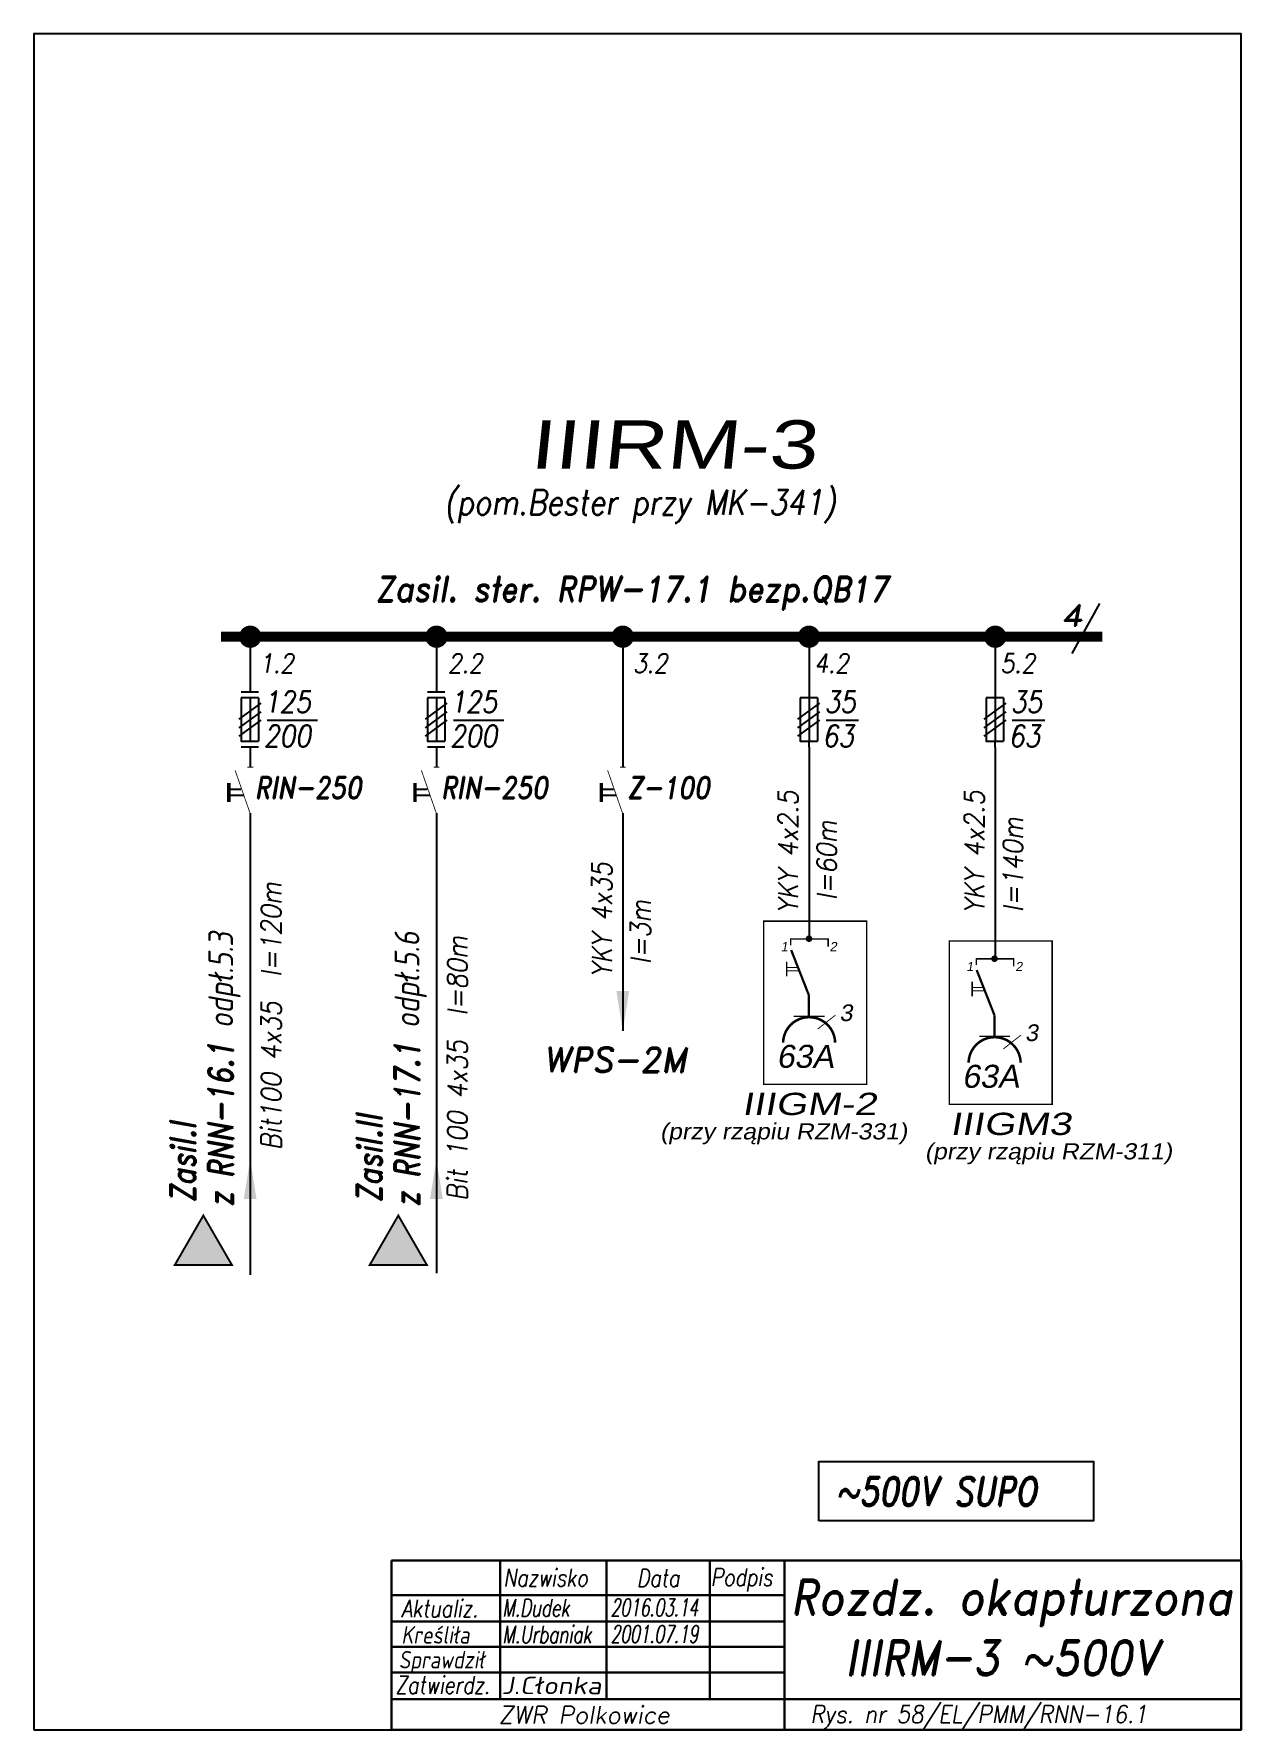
# Model space of a CAD drawing. Extents: x 0 to 210, y 0 to 295.
import ezdxf
from ezdxf.enums import TextEntityAlignment as Align

# ---------------------------------------------------------------- set-up
doc = ezdxf.new("R2010")
doc.units = 0
doc.header["$MEASUREMENT"] = 0
doc.linetypes.add('DASHED2', pattern=[9.525, 6.35, -3.175])
doc.layers.get('0').update_dxf_attribs({"linetype": 'CONTINUOUS'})
for name, color, linetype in [('KRESKOWA2', 7, 'DASHED2'), ('LINIE', 4, 'CONTINUOUS'), ('pole 1', 2, 'CONTINUOUS'), ('pole12', 7, 'CONTINUOUS'), ('rysunek', 2, 'CONTINUOUS'), ('Warstwa1', 2, 'CONTINUOUS')]:
    doc.layers.add(name, color=color, linetype=linetype)
doc.styles.add('ROMAND', font='romand', dxfattribs={"width": 0.8, "oblique": 10, "height": 4})
doc.styles.add('ROMANS', font='romans', dxfattribs={"width": 0.8, "oblique": 10, "height": 3})
doc.styles.add('SANSSERIF', font='sas_____.pfb', dxfattribs={"width": 1.1, "oblique": 10, "height": 12})
doc.styles.add('styl1', font='arial.ttf', dxfattribs={"width": 0.8, "oblique": 10, "height": 2.8})

msp = doc.modelspace()

# ---------------------------------------------------------------- linework, layer by layer
at = {"color": 7}
for p, q in [((180.64, 187.23), (185.4, 195.94)), ((37.64, 190.15), (37.64, 180.53)), ((70.04, 190.15), (70.04, 180.53)), ((102.44, 190.15), (102.44, 180.53)), ((134.84, 190.15), (134.84, 180.53)), ((167.24, 190.15), (167.24, 180.53)), ((102.44, 180.53), (102.44, 170.91)), ((134.84, 180.53), (134.84, 179.48)), ((167.24, 180.53), (167.24, 179.48)), ((35.7, 175.79), (39.51, 178.57)), ((35.7, 174.28), (39.51, 177.06)), ((37.64, 179.53), (37.64, 171.96)), ((39.09, 179.53), (39.09, 171.96)), ((68.1, 175.79), (71.91, 178.57)), ((68.1, 174.28), (71.91, 177.06)), ((70.04, 179.53), (70.04, 171.96)), ((71.49, 179.53), (71.49, 171.96)), ((132.9, 175.79), (136.71, 178.57)), ((132.9, 174.28), (136.71, 177.06)), ((134.84, 179.53), (134.84, 171.96)), ((136.29, 179.53), (136.29, 171.96)), ((165.3, 175.79), (169.11, 178.57)), ((165.3, 174.28), (169.11, 177.06)), ((167.24, 179.53), (167.24, 171.96)), ((168.69, 179.53), (168.69, 171.96)), ((35.7, 172.85), (39.51, 175.63)), ((40.6, 175.63), (46.25, 175.63)), ((46.25, 175.63), (49.36, 175.63)), ((68.1, 172.85), (71.91, 175.63)), ((73, 175.63), (78.65, 175.63)), ((78.65, 175.63), (81.76, 175.63)), ((132.9, 172.85), (136.71, 175.63)), ((137.8, 175.63), (143.45, 175.63)), ((165.3, 172.85), (169.11, 175.63)), ((170.2, 175.63), (175.85, 175.63)), ((37.64, 172.15), (37.64, 171.96)), ((70.04, 172.15), (70.04, 171.96)), ((102.44, 172.15), (102.44, 171.96)), ((134.84, 170.91), (134.84, 171.96)), ((167.24, 170.91), (167.24, 171.96)), ((37.64, 170.91), (37.64, 167.89)), ((37.64, 170.91), (37.64, 167.42)), ((70.04, 170.91), (70.04, 167.42)), ((70.04, 170.91), (70.04, 167.89)), ((102.44, 170.91), (102.44, 167.89)), ((102.44, 170.91), (102.44, 167.42)), ((134.84, 170.91), (134.84, 137.62)), ((167.24, 170.91), (167.24, 134.36)), ((33.75, 164.69), (33.75, 161.41)), ((33.82, 163.64), (36, 163.64)), ((36.52, 162.52), (33.82, 162.52)), ((33.86, 164.69), (33.86, 161.41)), ((34, 164.69), (34, 161.41)), ((66.15, 164.69), (66.15, 161.41)), ((66.22, 163.64), (68.4, 163.64)), ((68.92, 162.52), (66.22, 162.52)), ((66.26, 164.69), (66.26, 161.41)), ((66.4, 164.69), (66.4, 161.41)), ((98.55, 164.69), (98.55, 161.41)), ((98.62, 163.64), (100.8, 163.64)), ((101.32, 162.52), (98.62, 162.52)), ((98.66, 164.69), (98.66, 161.41)), ((98.8, 164.69), (98.8, 161.41)), ((37.64, 159.44), (37.64, 129.55)), ((70.04, 159.44), (70.04, 129.55)), ((102.44, 159.44), (102.44, 129.55)), ((37.64, 129.55), (37.64, 87.84)), ((70.04, 129.55), (70.04, 79.44)), ((102.44, 129.55), (102.44, 121.57)), ((37.64, 87.84), (37.64, 79.14))]:
    msp.add_line(p, q, dxfattribs=at)
at = {"color": 7, "lineweight": 30}
for p, q in [((81.13, 5.44), (81.13, 29.49)), ((99.59, 29.49), (99.59, 5.44)), ((117.58, 29.49), (117.58, 5.37)), ((62.2, 23.43), (130.58, 23.43)), ((62.2, 18.85), (130.58, 18.85)), ((62.2, 14.47), (130.63, 14.47)), ((62.2, 9.98), (130.53, 9.98)), ((66.45, 0), (66.45, 0)), ((66.45, 0), (66.45, 0))]:
    msp.add_line(p, q, dxfattribs=at)
msp.add_lwpolyline([(0, 0), (210, 0), (210, 295), (0, 295)], close=True)
at = {"color": 7, "const_width": 1.74}
for points in [[(36.57, 190.15, 1), (38.7, 190.15, 1)], [(68.97, 190.15, 1), (71.1, 190.15, 1)], [(101.37, 190.15, 1), (103.5, 190.15, 1)], [(133.77, 190.15, 1), (135.9, 190.15, 1)], [(166.17, 190.15, 1), (168.3, 190.15, 1)]]:
    msp.add_lwpolyline(points, format="xyb", close=True, dxfattribs=at)
at = {"color": 7}
for points, const_width in [([(32.57, 190.15), (77.03, 190.15)], 1.73), ([(76.84, 190.15), (118.69, 190.15)], 1.73), ([(118.69, 190.15), (185.84, 190.15)], 1.73), ([(37.63, 159.37), (35, 166.91)], 0.141), ([(37.13, 167.44), (38.15, 167.44)], 0.16), ([(70.03, 159.37), (67.4, 166.91)], 0.141), ([(69.53, 167.44), (70.55, 167.44)], 0.16), ([(102.43, 159.37), (99.8, 166.91)], 0.141), ([(101.93, 167.44), (102.95, 167.44)], 0.16), ([(131.65, 137.7), (131.65, 136.49)], 0.24), ([(134.84, 127.73), (131.73, 135.66)], 0.4), ([(131.66, 137.59), (138.17, 137.59), (138.17, 136.26)], 0.24), ([(130.94, 133.62), (130.94, 131.05)], 0.24), ([(163.93, 134.23), (163.93, 133.02)], 0.24), ([(163.94, 134.12), (170.45, 134.12), (170.45, 132.79)], 0.24), ([(131.03, 132.61), (132.76, 132.61)], 0.16), ([(131.03, 132.04), (132.99, 132.04)], 0.16), ([(163.22, 130.14), (163.22, 127.58)], 0.24), ([(167.12, 124.26), (164, 132.18)], 0.4), ([(163.3, 129.13), (165.04, 129.13)], 0.16), ([(163.3, 128.56), (165.27, 128.56)], 0.16), ([(132.16, 124.13), (137.55, 124.13)], 0.24), ([(139.43, 124.33), (136.33, 121.89)], 0.16), ([(164.44, 120.66), (169.82, 120.66)], 0.24), ([(171.71, 120.86), (168.61, 118.42)], 0.16)]:
    msp.add_lwpolyline(points, dxfattribs=dict(at, const_width=const_width))
for points in [[(39.09, 180.53), (36.08, 180.53)], [(71.49, 180.53), (68.48, 180.53)], [(39.09, 179.53), (36.08, 179.53)], [(36.08, 179.53), (36.08, 171.96), (39.09, 171.96)], [(71.49, 179.53), (68.48, 179.53)], [(68.48, 179.53), (68.48, 171.96), (71.49, 171.96)], [(136.29, 179.53), (133.28, 179.53)], [(133.28, 179.53), (133.28, 171.96), (136.29, 171.96)], [(168.69, 179.53), (165.68, 179.53)], [(165.68, 179.53), (165.68, 171.96), (168.69, 171.96)], [(39.09, 170.91), (36.08, 170.91)], [(71.49, 170.91), (68.48, 170.91)]]:
    msp.add_lwpolyline(points, dxfattribs=at)
at = {"color": 7, "linetype": 'DASHED2', "const_width": 0.24}
for points in [[(126.95, 140.67), (144.86, 140.67), (144.86, 112.31), (126.95, 112.31)], [(159.23, 137.2), (177.14, 137.2), (177.14, 108.83), (159.23, 108.83)]]:
    msp.add_lwpolyline(points, close=True, dxfattribs=at)
at = {"color": 7, "const_width": 0.345}
for points in [[(24.52, 80.89), (34.43, 80.89), (29.47, 89.47)], [(58.43, 80.89), (68.35, 80.89), (63.39, 89.47)]]:
    msp.add_lwpolyline(points, close=True, dxfattribs=at)
at = {"color": 7}
msp.add_lwpolyline([(136.57, 36.35), (136.57, 46.68), (184.31, 46.68), (184.31, 36.35)], close=True, dxfattribs=at)
for points in [[(101.32, 128.51), (102.44, 121.6), (103.55, 128.51)], [(38.73, 92.33), (37.62, 99.23), (36.5, 92.33)], [(71.13, 92.33), (70.02, 99.23), (68.9, 92.33)]]:
    msp.add_solid(points, dxfattribs=at)
at = {"layer": 'KRESKOWA2', "const_width": 0.52}
for points in [[(134.52, 137.62, 1), (135.15, 137.62, 1)], [(166.8, 134.14, 1), (167.43, 134.14, 1)]]:
    msp.add_lwpolyline(points, format="xyb", close=True, dxfattribs=at)
at = {"layer": 'LINIE', "color": 7, "lineweight": 30}
for p, q in [((62.2, 29.49), (210, 29.49)), ((62.2, 29.49), (62.2, 0)), ((130.58, 29.46), (130.58, -0.03)), ((210, 29.49), (210, 0)), ((62.2, 5.37), (210, 5.37)), ((62.2, 0), (210, 0)), ((66.44, 0), (66.44, 0))]:
    msp.add_line(p, q, dxfattribs=at)
at = {"layer": 'rysunek', "color": 0, "const_width": 0.179}
for points in [[(134.72, 137.83, 1), (135.2, 137.83, 1)], [(134.72, 137.69, 1), (135.2, 137.69, 1)], [(167, 134.36, 1), (167.47, 134.36, 1)], [(167, 134.22, 1), (167.47, 134.22, 1)]]:
    msp.add_lwpolyline(points, format="xyb", close=True, dxfattribs=at)
at = {"layer": 'rysunek', "color": 0, "lineweight": 35, "const_width": 0.4}
for points in [[(134.83, 123.83), (134.83, 127.73)], [(167.1, 120.36), (167.1, 124.25)]]:
    msp.add_lwpolyline(points, dxfattribs=at)
at = {"layer": 'rysunek', "color": 0, "const_width": 0.44}
for points in [[(139.38, 119.55, 0.977777), (130.33, 119.55, 0.977777)], [(171.65, 116.07, 0.977777), (162.6, 116.07, 0.977777)]]:
    msp.add_lwpolyline(points, format="xyb", dxfattribs=at)
at = {"layer": 'Warstwa1', "color": 2}
for points in [[(24.48, 80.83), (34.4, 80.83), (29.44, 89.42)], [(58.39, 80.83), (68.31, 80.83), (63.35, 89.42)]]:
    msp.add_solid(points, dxfattribs=at)

# ---------------------------------------------------------------- texts
at = {"color": 7}
for s, height, style, oblique, width, p in [('IIIRM-3', 8.4, 'SANSSERIF', 6, 1.3, (86.18, 219.39)), ('(pom.Bester przy MK-341)', 4.32, 'ROMANS', 10, 0.85, (71.35, 211.37)), ('Zasil. ster. RPW-17.1 bezp.QB17', 4.32, 'ROMAND', 10, 0.9, (59.39, 196.3)), ('4', 3.74, 'ROMAND', 10, 1.2, (178.57, 192.03)), ('1.2', 3.312, 'ROMANS', 10, 0.85, (39.2, 183.86)), ('2.2', 3.312, 'ROMANS', 10, 0.85, (72.02, 183.86)), ('3.2', 3.312, 'ROMANS', 10, 0.85, (104.21, 183.86)), ('4.2', 3.312, 'ROMANS', 10, 0.85, (135.75, 183.86)), ('5.2', 3.312, 'ROMANS', 10, 0.85, (168.15, 183.86)), ('125', 3.744, 'ROMANS', 10, 0.85, (39.99, 176.95)), ('125', 3.744, 'ROMANS', 10, 0.85, (72.39, 176.95)), ('35', 3.744, 'ROMANS', 10, 0.85, (137.51, 176.95)), ('35', 3.744, 'ROMANS', 10, 0.85, (169.91, 176.95)), ('200', 3.744, 'ROMANS', 10, 0.85, (39.99, 171)), ('200', 3.744, 'ROMANS', 10, 0.85, (72.39, 171)), ('63', 3.744, 'ROMANS', 10, 0.85, (137.19, 171)), ('63', 3.744, 'ROMANS', 10, 0.85, (169.59, 171)), ('RIN-250', 3.744, 'ROMAND', 10, 0.85, (38.42, 162.01)), ('RIN-250', 3.744, 'ROMAND', 10, 0.85, (70.82, 162.01)), ('Z-100', 3.744, 'ROMAND', 10, 0.85, (103.22, 162.01)), ('(przy rząpiu RZM-331)', 2.8, 'styl1', 10, 1.1, (108.89, 102.71)), ('(przy rząpiu RZM-311)', 2.8, 'styl1', 10, 1.1, (154.97, 99.24)), ('~500V SUPO', 5, 'ROMAND', 10, 0.8, (139.45, 38.99))]:
    msp.add_text(s, height=height, dxfattribs=dict(at, style=style, oblique=oblique, width=width)).set_placement(p)
at = {"color": 7, "oblique": 10}
for s, height, style, width, p in [('YKY 4x2.5', 3.456, 'ROMANS', 0.9, (132.92, 142.04)), ('YKY 4x2.5', 3.456, 'ROMANS', 0.9, (165.32, 142.04)), ('l=60m', 3.456, 'ROMANS', 0.9, (139.64, 144.34)), ('l=140m', 3.456, 'ROMANS', 0.9, (172.04, 142.25)), ('YKY 4x35', 3.456, 'ROMANS', 0.9, (100.52, 130.9)), ('Bit100 4x35  l=120m', 3.456, 'ROMANS', 0.9, (42.99, 100.83)), ('l=3m', 3.456, 'ROMANS', 0.9, (107.24, 133.21)), ('z RNN-16.1 odpł.5.3', 4.32, 'ROMAND', 0.8, (34.66, 90.92)), ('z RNN-17.1 odpł.5.6', 4.32, 'ROMAND', 0.8, (67.06, 90.92)), ('Bit 100 4x35  l=80m', 3.456, 'ROMANS', 0.9, (75.39, 91.99)), ('Zasil.II ', 4.32, 'ROMAND', 0.8, (60.5, 91.68)), ('Zasil.I ', 4.32, 'ROMAND', 0.8, (28.1, 91.68))]:
    msp.add_text(s, height=height, rotation=90, dxfattribs=dict(at, style=style, width=width)).set_placement(p)
at = {"color": 7, "style": 'ROMAND', "oblique": 10}
msp.add_text('WPS-2M', height=4.32, dxfattribs=at).set_placement((88.54, 114.39))
at = {"color": 7, "lineweight": 30, "oblique": 10}
for s, height, style, p in [('63A', 4, 'styl1', (129.18, 115.16)), ('63A', 4, 'styl1', (161.45, 111.69)), ('ZWR Polkowice', 3, 'ROMANS', (80.86, 1.11))]:
    msp.add_text(s, height=height, dxfattribs=dict(at, style=style)).set_placement(p)
for s, height, style, width, p in [('Nazwisko', 3.04, 'ROMANS', 0.8, (81.65, 24.96)), ('Data', 3.04, 'ROMANS', 0.8, (104.89, 24.91)), ('Podpis', 3.04, 'ROMANS', 0.8, (117.74, 25.06)), ('Aktualiz.', 3.04, 'ROMANS', 0.8, (63.92, 19.6)), ('M.Dudek', 3.04, 'ROMANS', 0.7, (81.48, 19.71)), ('2016.03.14', 3.04, 'ROMANS', 0.65, (100.32, 19.77)), ('Kreśliła', 3.04, 'ROMANS', 0.8, (63.92, 15.01)), ('M.Urbaniak', 3.04, 'ROMANS', 0.7, (81.48, 15.09)), ('2001.07.19', 3.04, 'ROMANS', 0.65, (100.32, 15.15)), ('IIIRM-3 ~500V', 6, 'ROMAND', 0.9, (141.12, 9.54)), ('Sprawdził', 3.04, 'ROMANS', 0.8, (63.47, 10.69)), ('Zatwierdz.', 3.04, 'ROMANS', 0.8, (62.86, 6.29)), (' Rys. nr 58/EL/PMM/RNN-16.1', 3.04, 'ROMANS', 0.9, (133.19, 1.21))]:
    msp.add_text(s, height=height, dxfattribs=dict(at, style=style, width=width)).set_placement(p)
at = {"color": 7, "lineweight": 30, "style": 'ROMAND', "oblique": 10, "width": 0.833187}
msp.add_text('Rozdz. okapturzona', height=6, dxfattribs=at).set_placement((131.61, 20.08), (208.5, 20.08), align=Align.FIT)
at = {"color": 7, "lineweight": 30, "style": 'ROMANS', "oblique": 10, "width": 0.9374}
msp.add_text('J.Cłonka', height=3.04, rotation=359.9451, dxfattribs=at).set_placement((81.35, 6.22), (98.72, 6.2), align=Align.FIT)
at = {"layer": 'pole 1', "color": 7, "style": 'styl1', "oblique": 10}
for s, height, p in [('1', 1.6, (129.92, 135.45)), ('2', 1.6, (138.43, 135.45)), ('1', 1.6, (162.19, 131.98)), ('2', 1.6, (170.71, 131.98)), ('3', 2.9, (140.13, 123.29)), ('3', 2.9, (172.41, 119.82))]:
    msp.add_text(s, height=height, dxfattribs=at).set_placement(p)
at = {"layer": 'pole12', "color": 7, "lineweight": 35, "style": 'styl1', "oblique": 10, "width": 1.3}
for s, p in [('IIIGM-2', (123.14, 106.95)), ('IIIGM3', (159.35, 103.48))]:
    msp.add_text(s, height=3.872, dxfattribs=at).set_placement(p)

doc.saveas('drawing.dxf')
